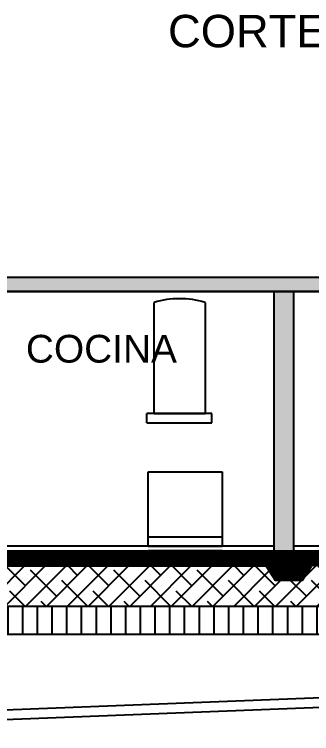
# Model space of a CAD drawing. Header units: millimetres. Extents: x 1356 to 2849, y 1307 to 1361.
# Drawn here: x 2736.51 to 2739.72, y 1344.32 to 1352.09 of the extents above; entities that cross this region are included whole.
import ezdxf

# ---------------------------------------------------------------- set-up
doc = ezdxf.new("R2010")
doc.units = ezdxf.units.MM
doc.styles.get("Standard").update_dxf_attribs({"font": 'arial.ttf'})

msp = doc.modelspace()

# ---------------------------------------------------------------- hatches: boundary and pattern name
h = msp.add_hatch(color=3)
h.dxf.hatch_style = 1
h.paths.add_polyline_path([(2730.30292, 1349.24553), (2730.30292, 1349.09553), (2735.54292, 1349.09553), (2749.9559, 1349.09553), (2749.9559, 1349.24553)])
h = msp.add_hatch(color=1)
h.dxf.hatch_style = 1
h.paths.add_polyline_path([(2739.52292, 1349.09553), (2739.30884, 1349.09553), (2739.30884, 1346.29553), (2739.52292, 1346.29553)])
at = {"true_color": 0xffffff}
h = msp.add_hatch(dxfattribs=at)
h.set_pattern_fill('ANSI38', scale=0.05)
h.set_pattern_definition([(45, (228.66977, -3.59012), (-0.1122532015, 0.1122532015), []), (135, (228.66977, -3.59012), (-0.3367596045, 0.1122532015), [0.396875, -0.238125])])
h.paths.add_polyline_path([(2750.57058, 1345.69553), (2750.57058, 1346.29553), (2749.9559, 1346.29553), (2749.9559, 1345.99553), (2749.6559, 1345.99553), (2749.51916, 1346.13227), (2746.31487, 1346.13227), (2744.55102, 1346.13227), (2744.45206, 1345.98227), (2744.15999, 1345.98227), (2744.06102, 1346.13227), (2739.7188, 1346.13227), (2739.61815, 1345.97972), (2739.32608, 1345.97972), (2739.22543, 1346.13227), (2734.33442, 1346.13227), (2732.48013, 1346.13225), (2730.74013, 1346.13225), (2730.60292, 1345.99553), (2730.30292, 1345.99553), (2730.30292, 1346.29553), (2729.80292, 1346.29553), (2729.80292, 1345.69553), (2730.30292, 1345.69553), (2732.04292, 1345.69553)])
h = msp.add_hatch(dxfattribs=at)
h.set_pattern_fill('JIS_WOOD', scale=0.01)
h.set_pattern_definition([(45, (228.669769, -3.590116), (-0.004999999992, 0.004999999992), [])])
h.paths.add_polyline_path([(2749.9559, 1345.99553), (2749.9559, 1346.29553), (2732.04292, 1346.29553), (2730.50292, 1346.29553), (2730.30292, 1346.29553), (2730.30292, 1345.99553), (2730.60292, 1345.99553), (2730.74013, 1346.13225), (2732.48013, 1346.13225), (2734.68372, 1346.13225), (2739.22543, 1346.13227), (2739.32608, 1345.97972), (2739.61815, 1345.97972), (2739.7188, 1346.13227), (2744.06102, 1346.13227), (2744.15999, 1345.98227), (2744.45206, 1345.98227), (2744.55102, 1346.13227), (2746.44901, 1346.13227), (2749.51916, 1346.13227), (2749.6559, 1345.99553)])
h = msp.add_hatch()
h.set_pattern_fill('ANSI31', color=256, scale=0.05, angle=45, style=0)
h.set_pattern_definition([(90, (228.66977, -3.59012), (-0.15875, 0), [])])
h.paths.add_polyline_path([(2732.04292, 1345.69553), (2730.30292, 1345.69553), (2729.80292, 1345.69553), (2729.80292, 1345.39553), (2731.44292, 1345.39553), (2750.57058, 1345.39553), (2750.57058, 1345.69553)])

# ---------------------------------------------------------------- linework, layer by layer
for p, q in [((2749.9559, 1349.24553), (2730.30292, 1349.24553)), ((2749.9559, 1349.09553), (2732.04292, 1349.09553)), ((2735.74292, 1349.09553), (2739.52292, 1349.09553)), ((2739.30884, 1349.09553), (2739.30884, 1346.29553)), ((2739.52292, 1349.09553), (2739.52292, 1346.29553)), ((2739.52292, 1349.09553), (2744.23292, 1349.09553)), ((2737.9539, 1346.34722), (2737.9539, 1347.14722)), ((2737.9539, 1347.14722), (2738.7539, 1347.14722)), ((2738.7539, 1347.14722), (2738.7539, 1346.34722)), ((2737.9539, 1346.44722), (2738.7539, 1346.44722)), ((2739.30884, 1346.34722), (2735.74292, 1346.34722)), ((2737.9539, 1346.34722), (2738.7539, 1346.34722)), ((2743.38055, 1346.34722), (2739.52292, 1346.34722)), ((2732.04292, 1346.29553), (2749.97058, 1346.29553)), ((2738.7539, 1346.29553), (2737.9539, 1346.29553)), ((2734.33442, 1346.13227), (2739.22543, 1346.13227)), ((2750.57058, 1345.69553), (2732.04292, 1345.69553)), ((2731.44292, 1345.39553), (2750.57058, 1345.39553))]:
    msp.add_line(p, q)
at = {"ltscale": 0.01}
for p, q in [((2738.01838, 1347.77835), (2738.01838, 1348.97835)), ((2738.56838, 1348.97835), (2738.56838, 1347.77835)), ((2738.64115, 1347.77835), (2737.94115, 1347.77835)), ((2737.94115, 1347.67835), (2737.94115, 1347.77835)), ((2738.01838, 1347.77835), (2738.56838, 1347.77835)), ((2738.64115, 1347.67835), (2738.64115, 1347.77835)), ((2737.94115, 1347.67835), (2738.64115, 1347.67835))]:
    msp.add_line(p, q, dxfattribs=at)
at = {"color": 1, "ltscale": 0.01}
for p, q in [((2732.46062, 1344.32246), (2748.56983, 1344.94573)), ((2732.47103, 1344.42713), (2746.09414, 1344.95417))]:
    msp.add_line(p, q, dxfattribs=at)
msp.add_lwpolyline([(2739.22712, 1346.12972), (2739.32608, 1345.97972), (2739.61815, 1345.97972), (2739.71712, 1346.12972)])
at = {"ltscale": 0.01}
msp.add_arc((2738.29338, 1348.05304), 0.96531, 73.448214, 106.551786, dxfattribs=at)

# ---------------------------------------------------------------- texts
at = {"attachment_point": 1}
for s, width, insert, char_height in [('CORTE B-B', 26.16454, (2738.16921, 1352.08241), 0.35), ('COCINA', 3.9504669, (2736.63569, 1348.62773), 0.3)]:
    msp.add_mtext_dynamic_manual_height_columns(s, width=width, gutter_width=12.5, heights=[0], dxfattribs=dict(at, insert=insert, char_height=char_height))

doc.saveas('drawing.dxf')
